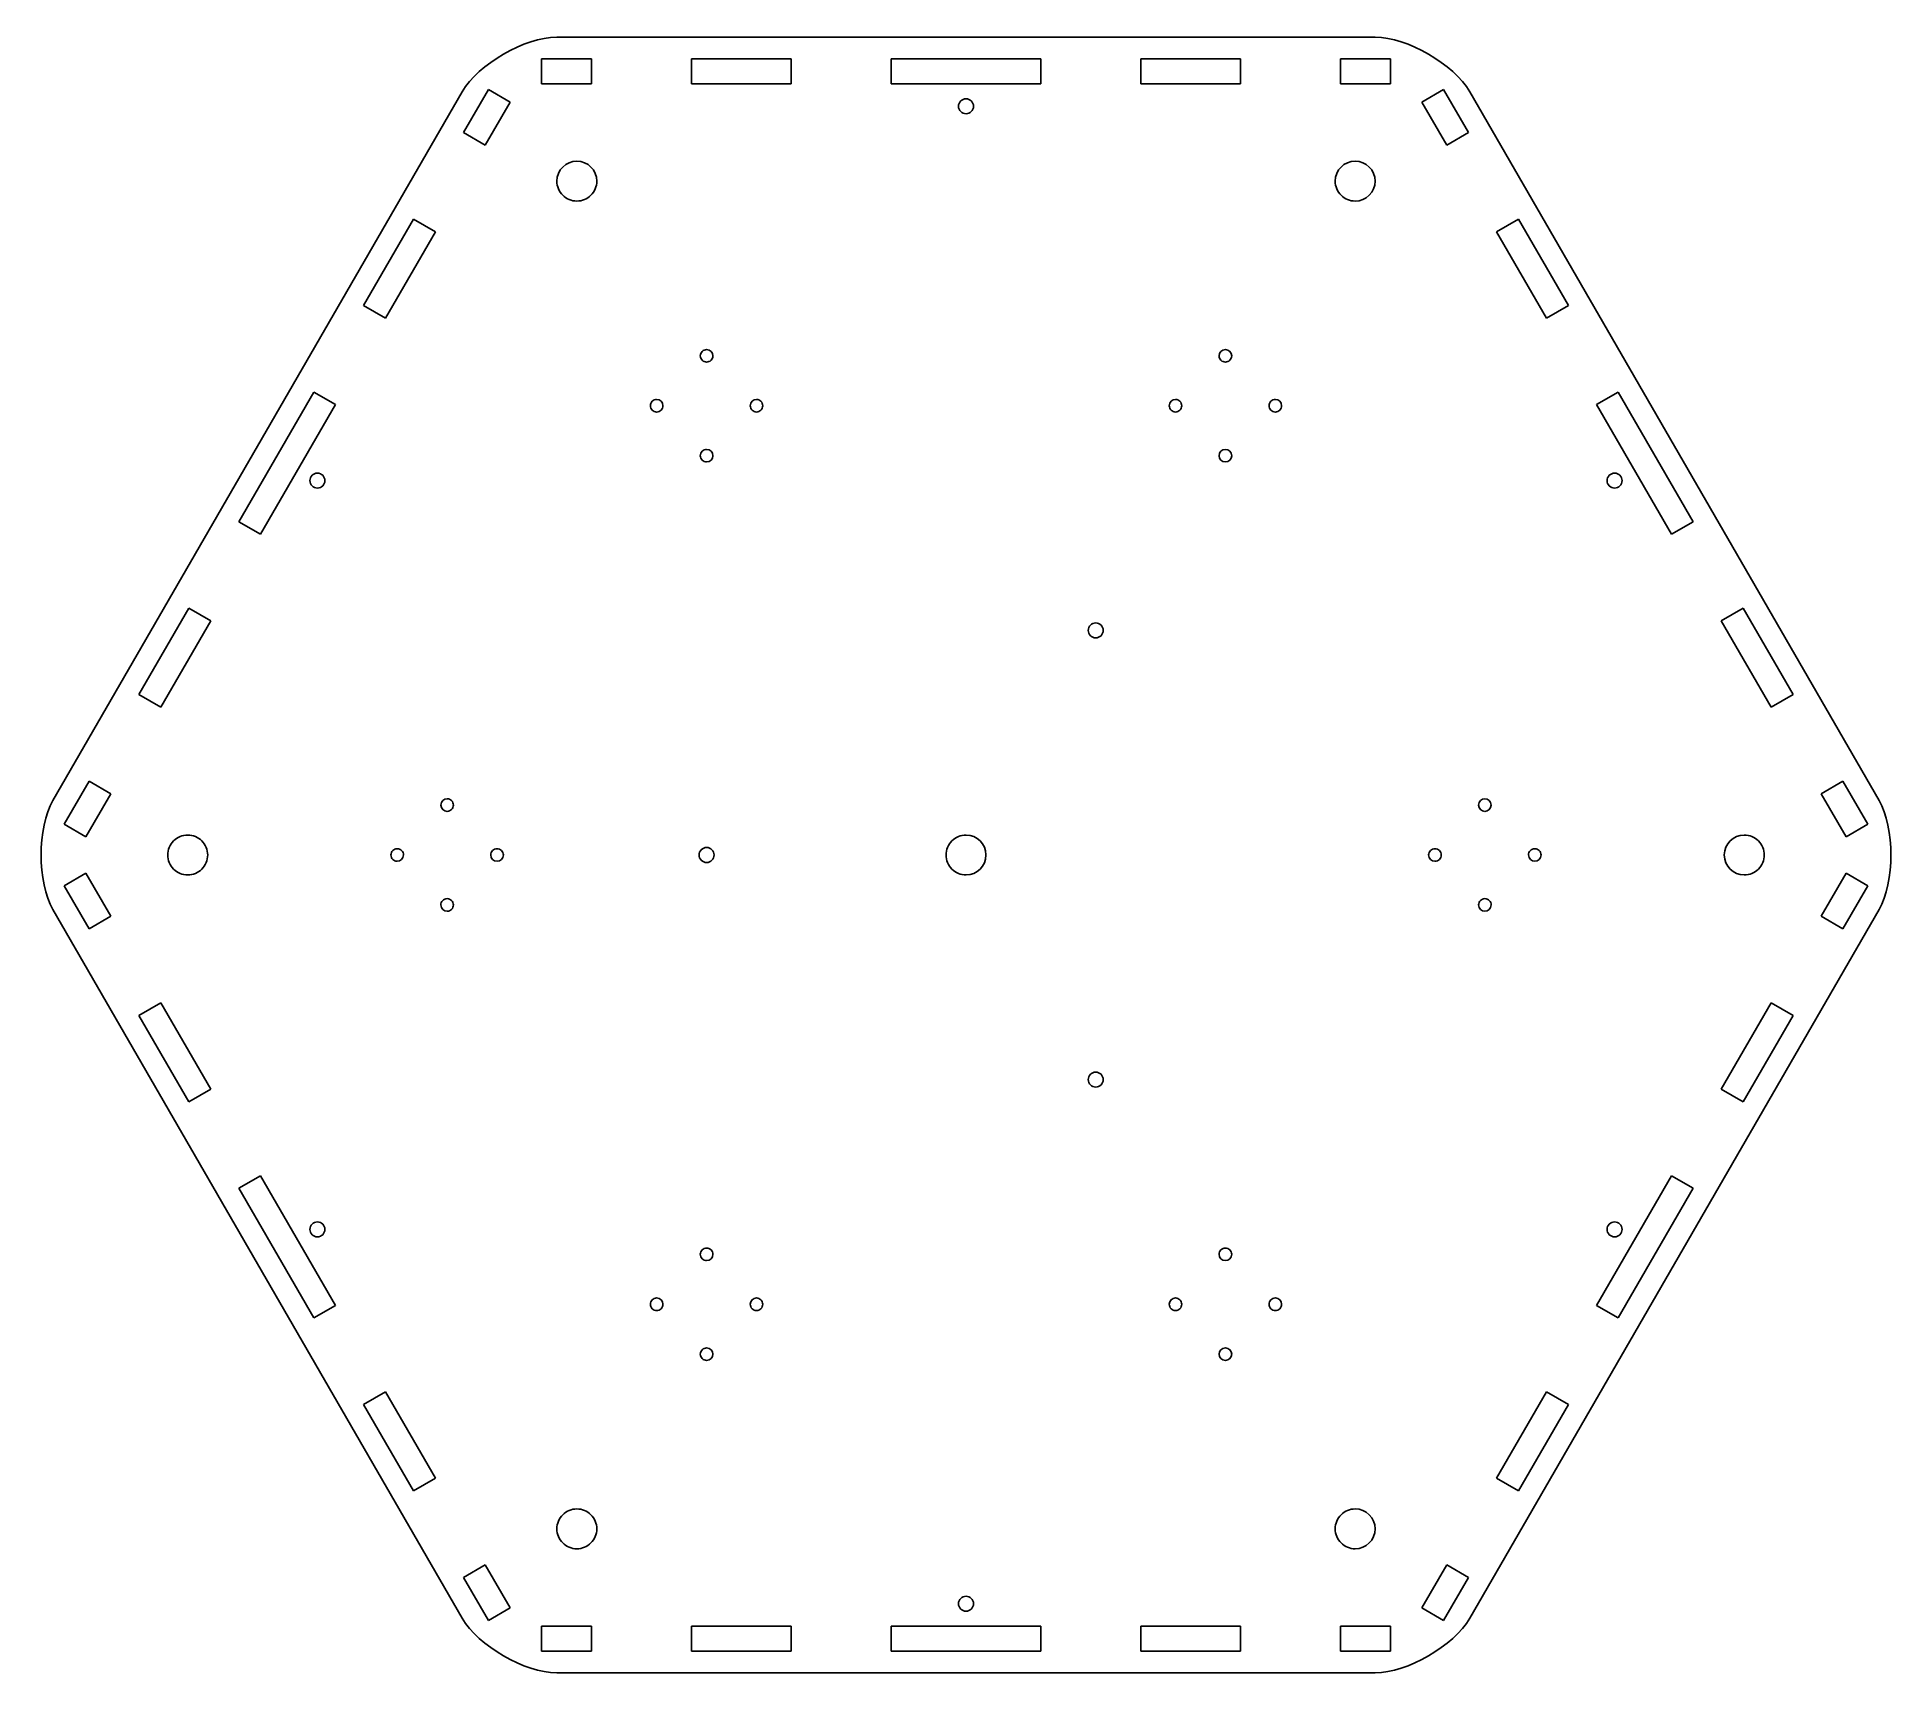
# Model space of a CAD drawing. Extents: x 2 to 374, y -219 to 109.
import ezdxf

# ---------------------------------------------------------------- set-up
doc = ezdxf.new("R2010")
doc.units = 0
doc.layers.add('BottomPlate_-_Cut', color=7, linetype='CONTINUOUS')

msp = doc.modelspace()

# ---------------------------------------------------------------- linework, layer by layer
at = {"layer": 'BottomPlate_-_Cut', "color": 7}
for p, q in [((270.054697, 108.511239), (106.089097, 108.511239)), ((106.089097, 108.511239), (106.089097, 108.511239)), ((103.071744, 104.192467), (113.071893, 104.192467)), ((103.071744, 99.142233), (103.071744, 104.192467)), ((103.071744, 104.192467), (103.071744, 104.192467)), ((113.071893, 104.192467), (113.071893, 99.142233)), ((133.071636, 104.192467), (153.071932, 104.192467)), ((133.071636, 99.142233), (133.071636, 104.192467)), ((133.071636, 104.192467), (133.071636, 104.192467)), ((153.071932, 104.192467), (153.071932, 99.142233)), ((173.071674, 104.192467), (203.071566, 104.192467)), ((173.071674, 99.142233), (173.071674, 104.192467)), ((173.071674, 104.192467), (173.071674, 104.192467)), ((203.071566, 104.192467), (203.071566, 99.142233)), ((223.071862, 104.192467), (243.071605, 104.192467)), ((223.071862, 99.142233), (223.071862, 104.192467)), ((223.071862, 104.192467), (223.071862, 104.192467)), ((243.071605, 104.192467), (243.071605, 99.142233)), ((263.071901, 104.192467), (273.071497, 104.192467)), ((263.071901, 99.142233), (263.071901, 104.192467)), ((263.071901, 104.192467), (263.071901, 104.192467)), ((273.071497, 104.192467), (273.071497, 99.142233)), ((87.169735, 97.588357), (5.186936, -44.410212)), ((87.418884, 89.381864), (92.418958, 98.041456)), ((92.418958, 98.041456), (96.792299, 95.516339)), ((92.418958, 98.041456), (92.418958, 98.041456)), ((113.071893, 99.142233), (103.071744, 99.142233)), ((153.071932, 99.142233), (133.071636, 99.142233)), ((203.071566, 99.142233), (173.071674, 99.142233)), ((243.071605, 99.142233), (223.071862, 99.142233)), ((273.071497, 99.142233), (263.071901, 99.142233)), ((279.350941, 95.516339), (283.72483, 98.041456)), ((283.72483, 98.041456), (288.724368, 89.381864)), ((283.72483, 98.041456), (283.72483, 98.041456)), ((370.956304, -44.410762), (288.973514, 97.588357)), ((96.792299, 95.516339), (91.792778, 86.856747)), ((188.071895, 96.166773), (188.071895, 96.166773)), ((284.351024, 86.856747), (279.350941, 95.516339)), ((91.792778, 86.856747), (87.418884, 89.381864)), ((288.724368, 89.381864), (284.351024, 86.856747)), ((110.129506, 83.666864), (110.129506, 83.666864)), ((266.014287, 83.666864), (266.014287, 83.666864)), ((67.419141, 54.74074), (77.418737, 72.061025)), ((77.418737, 72.061025), (81.792631, 69.53591)), ((77.418737, 72.061025), (77.418737, 72.061025)), ((294.351174, 69.53591), (298.724518, 72.061025)), ((298.724518, 72.061025), (308.724639, 54.74074)), ((298.724518, 72.061025), (298.724518, 72.061025)), ((81.792631, 69.53591), (71.792482, 52.215622)), ((304.350759, 52.215622), (294.351174, 69.53591)), ((71.792482, 52.215622), (67.419141, 54.74074)), ((308.724639, 54.74074), (304.350759, 52.215622)), ((136.110486, 45.925153), (136.110486, 45.925153)), ((240.033308, 45.925153), (240.033308, 45.925153)), ((42.41877, 11.439472), (57.418992, 37.419901)), ((57.418992, 37.419901), (61.792335, 34.894786)), ((57.418992, 37.419901), (57.418992, 37.419901)), ((314.350908, 34.894786), (318.724788, 37.419901)), ((318.724788, 37.419901), (333.724476, 11.439472)), ((318.724788, 37.419901), (318.724788, 37.419901)), ((61.792335, 34.894786), (46.792665, 8.914356)), ((126.11034, 35.925007), (126.11034, 35.925007)), ((146.110082, 35.925007), (146.110082, 35.925007)), ((230.033158, 35.925007), (230.033158, 35.925007)), ((250.033454, 35.925007), (250.033454, 35.925007)), ((329.351132, 8.914356), (314.350908, 34.894786)), ((136.110486, 25.924858), (136.110486, 25.924858)), ((240.033308, 25.924858), (240.033308, 25.924858)), ((58.168094, 21.166769), (58.168094, 21.166769)), ((317.975686, 21.166769), (317.975686, 21.166769)), ((46.792665, 8.914356), (42.41877, 11.439472)), ((333.724476, 11.439472), (329.351132, 8.914356)), ((22.419028, -23.201652), (32.419174, -5.880814)), ((32.419174, -5.880814), (36.792518, -8.405932)), ((32.419174, -5.880814), (32.419174, -5.880814)), ((339.350717, -8.405932), (343.724625, -5.880814)), ((343.724625, -5.880814), (353.724774, -23.201652)), ((343.724625, -5.880814), (343.724625, -5.880814)), ((36.792518, -8.405932), (26.79237, -25.726768)), ((214.052325, -8.833123), (214.052325, -8.833123)), ((349.350866, -25.726768), (339.350717, -8.405932)), ((26.79237, -25.726768), (22.419028, -23.201652)), ((353.724774, -23.201652), (349.350866, -25.726768)), ((7.418806, -49.182632), (12.41888, -40.521937)), ((12.41888, -40.521937), (16.792773, -43.047056)), ((12.41888, -40.521937), (12.41888, -40.521937)), ((359.351016, -43.047056), (363.724359, -40.521937)), ((363.724359, -40.521937), (368.724434, -49.182632)), ((363.724359, -40.521937), (363.724359, -40.521937)), ((16.792773, -43.047056), (11.7927, -51.70775)), ((84.148524, -44.075073), (84.148524, -44.075073)), ((291.994731, -44.075073), (291.994731, -44.075073)), ((364.35109, -51.70775), (359.351016, -43.047056)), ((11.7927, -51.70775), (7.418806, -49.182632)), ((32.187114, -51.332923), (32.187114, -51.332923)), ((188.071895, -51.332923), (188.071895, -51.332923)), ((343.956132, -51.332923), (343.956132, -51.332923)), ((368.724434, -49.182632), (364.35109, -51.70775)), ((74.148927, -54.074669), (74.148927, -54.074669)), ((94.148673, -54.074669), (94.148673, -54.074669)), ((136.110486, -53.833236), (136.110486, -53.833236)), ((281.99457, -54.074669), (281.99457, -54.074669)), ((301.994852, -54.074669), (301.994852, -54.074669)), ((7.418806, -61.483553), (11.7927, -58.958434)), ((11.7927, -58.958434), (16.792222, -67.618578)), ((11.7927, -58.958434), (11.7927, -58.958434)), ((359.351016, -67.618578), (364.35109, -58.958434)), ((364.35109, -58.958434), (368.724434, -61.483553)), ((364.35109, -58.958434), (364.35109, -58.958434)), ((12.41888, -70.143697), (7.418806, -61.483553)), ((368.724434, -61.483553), (363.724924, -70.143697)), ((5.186936, -66.255976), (87.169735, -208.253996)), ((84.148524, -64.074816), (84.148524, -64.074816)), ((288.973514, -208.254532), (370.956304, -66.256526)), ((291.994731, -64.074816), (291.994731, -64.074816)), ((16.792222, -67.618578), (12.41888, -70.143697)), ((363.724924, -70.143697), (359.351016, -67.618578)), ((22.419028, -87.463982), (26.79237, -84.938864)), ((26.79237, -84.938864), (36.792518, -102.259152)), ((26.79237, -84.938864), (26.79237, -84.938864)), ((339.351281, -102.259152), (349.350866, -84.938864)), ((349.350866, -84.938864), (353.724774, -87.463982)), ((349.350866, -84.938864), (349.350866, -84.938864)), ((32.418624, -104.784268), (22.419028, -87.463982)), ((353.724774, -87.463982), (343.724625, -104.784268)), ((214.052325, -98.832796), (214.052325, -98.832796)), ((36.792518, -102.259152), (32.418624, -104.784268)), ((343.724625, -104.784268), (339.351281, -102.259152)), ((42.41877, -122.105106), (46.792665, -119.579991)), ((57.418992, -148.086086), (42.41877, -122.105106)), ((46.792665, -119.579991), (61.792335, -145.56097)), ((46.792665, -119.579991), (46.792665, -119.579991)), ((314.350908, -145.56097), (329.351132, -119.579991)), ((333.724476, -122.105106), (318.724788, -148.086086)), ((329.351132, -119.579991), (333.724476, -122.105106)), ((329.351132, -119.579991), (329.351132, -119.579991)), ((58.168094, -128.833242), (58.168094, -128.833242)), ((317.975686, -128.833242), (317.975686, -128.833242)), ((136.110486, -134.074746), (136.110486, -134.074746)), ((240.033308, -134.074746), (240.033308, -134.074746)), ((126.11034, -144.074893), (126.11034, -144.074893)), ((146.110082, -144.074893), (146.110082, -144.074893)), ((230.033158, -144.074893), (230.033158, -144.074893)), ((250.033454, -144.074893), (250.033454, -144.074893)), ((61.792335, -145.56097), (57.418992, -148.086086)), ((318.724788, -148.086086), (314.350908, -145.56097)), ((136.110486, -154.075042), (136.110486, -154.075042)), ((240.033308, -154.075042), (240.033308, -154.075042)), ((67.418591, -165.406374), (71.792482, -162.881256)), ((71.792482, -162.881256), (81.792631, -180.202094)), ((71.792482, -162.881256), (71.792482, -162.881256)), ((294.351174, -180.202094), (304.351323, -162.881256)), ((304.351323, -162.881256), (308.724639, -165.406374)), ((304.351323, -162.881256), (304.351323, -162.881256)), ((77.418737, -182.727221), (67.418591, -165.406374)), ((308.724639, -165.406374), (298.724518, -182.727221)), ((81.792631, -180.202094), (77.418737, -182.727221)), ((298.724518, -182.727221), (294.351174, -180.202094)), ((110.129506, -186.332723), (110.129506, -186.332723)), ((266.014287, -186.332723), (266.014287, -186.332723)), ((87.418884, -200.04751), (91.792227, -197.522383)), ((92.418958, -208.70764), (87.418884, -200.04751)), ((91.792227, -197.522383), (96.792299, -206.182513)), ((91.792227, -197.522383), (91.792227, -197.522383)), ((279.350941, -206.182513), (284.351024, -197.522383)), ((288.724904, -200.04751), (283.72483, -208.70764)), ((284.351024, -197.522383), (288.724904, -200.04751)), ((284.351024, -197.522383), (284.351024, -197.522383)), ((188.071895, -203.832702), (188.071895, -203.832702)), ((96.792299, -206.182513), (92.418958, -208.70764)), ((283.72483, -208.70764), (279.350941, -206.182513)), ((103.071744, -209.807855), (113.071893, -209.807855)), ((103.071744, -214.858108), (103.071744, -209.807855)), ((103.071744, -209.807855), (103.071744, -209.807855)), ((113.071893, -209.807855), (113.071893, -214.858108)), ((133.071636, -209.807855), (153.071932, -209.807855)), ((133.071636, -214.858108), (133.071636, -209.807855)), ((133.071636, -209.807855), (133.071636, -209.807855)), ((153.071932, -209.807855), (153.071932, -214.858108)), ((173.071674, -209.807855), (203.071566, -209.807855)), ((173.071674, -214.858108), (173.071674, -209.807855)), ((173.071674, -209.807855), (173.071674, -209.807855)), ((203.071566, -209.807855), (203.071566, -214.858108)), ((223.071862, -209.807855), (243.071605, -209.807855)), ((223.071862, -214.858108), (223.071862, -209.807855)), ((223.071862, -209.807855), (223.071862, -209.807855)), ((243.071605, -209.807855), (243.071605, -214.858108)), ((263.071901, -209.807855), (273.071497, -209.807855)), ((263.071901, -214.858108), (263.071901, -209.807855)), ((263.071901, -209.807855), (263.071901, -209.807855)), ((273.071497, -209.807855), (273.071497, -214.858108)), ((113.071893, -214.858108), (103.071744, -214.858108)), ((153.071932, -214.858108), (133.071636, -214.858108)), ((203.071566, -214.858108), (173.071674, -214.858108)), ((243.071605, -214.858108), (223.071862, -214.858108)), ((273.071497, -214.858108), (263.071901, -214.858108)), ((106.089097, -219.177435), (270.054697, -219.177435))]:
    msp.add_line(p, q, dxfattribs=at)
for points in [[(106.089097, 108.511239), (99.782729, 108.511239), (90.322919, 103.049837), (87.169735, 97.588357)], [(288.973514, 97.588357), (285.820302, 103.049913), (276.361093, 108.511253), (270.054697, 108.511239)], [(186.571489, 94.666916), (186.571527, 95.064786), (186.729635, 95.446342), (187.011023, 95.727627)], [(187.011023, 93.606205), (186.729635, 93.88749), (186.571527, 94.269046), (186.571489, 94.666916)], [(187.011023, 95.727627), (187.292412, 96.008913), (187.674025, 96.166881), (188.071895, 96.166773)], [(188.071895, 93.167059), (187.674025, 93.166951), (187.292412, 93.324919), (187.011023, 93.606205)], [(188.071895, 96.166773), (188.900212, 96.166695), (189.571675, 95.495232), (189.571754, 94.666916)], [(189.571754, 94.666916), (189.571675, 93.8386), (188.900211, 93.167137), (188.071895, 93.167059)], [(106.129336, 79.667247), (106.129548, 81.876303), (107.920451, 83.666958), (110.129506, 83.666864)], [(110.129506, 83.666864), (112.338561, 83.666956), (114.129462, 81.876302), (114.129673, 79.667247)], [(262.014118, 79.667247), (262.014329, 81.876303), (263.805232, 83.666958), (266.014287, 83.666864)], [(266.014287, 83.666864), (268.223128, 83.666654), (270.013695, 81.876088), (270.013907, 79.667247)], [(107.300909, 76.83865), (106.550722, 77.588837), (106.129291, 78.606322), (106.129336, 79.667247)], [(114.129673, 79.667247), (114.129718, 78.606323), (113.708288, 77.588838), (112.958101, 76.838651)], [(263.185691, 76.83865), (262.435503, 77.588837), (262.014073, 78.606322), (262.014118, 79.667247)], [(270.013907, 79.667247), (270.014001, 77.458191), (268.223344, 75.667288), (266.014287, 75.667077)], [(110.129506, 75.667077), (109.068581, 75.667032), (108.051096, 76.088463), (107.300909, 76.83865)], [(112.958101, 76.838651), (112.207915, 76.088464), (111.190431, 75.667033), (110.129506, 75.667077)], [(266.014287, 75.667077), (264.953363, 75.667032), (263.935878, 76.088463), (263.185691, 76.83865)], [(135.220541, 43.777336), (134.984521, 44.013357), (134.851968, 44.333497), (134.852063, 44.667281)], [(134.852063, 44.667281), (134.852114, 45.000969), (134.984731, 45.320968), (135.220736, 45.55687)], [(135.220736, 45.55687), (135.456741, 45.792771), (135.776798, 45.925249), (136.110486, 45.925153)], [(136.110486, 45.925153), (136.805146, 45.925048), (137.368253, 45.361941), (137.368359, 44.667281)], [(137.368359, 44.667281), (137.368454, 44.333592), (137.235977, 44.013535), (137.000075, 43.77753)], [(239.143719, 43.77753), (238.907817, 44.013535), (238.77534, 44.333592), (238.775435, 44.667281)], [(238.775435, 44.667281), (238.775541, 45.361941), (239.338647, 45.925048), (240.033308, 45.925153)], [(240.033308, 45.925153), (240.727968, 45.925048), (241.291075, 45.361941), (241.291181, 44.667281)], [(241.291181, 44.667281), (241.291276, 44.333592), (241.158798, 44.013535), (240.922897, 43.77753)], [(136.110486, 43.408857), (135.776702, 43.408762), (135.456562, 43.541315), (135.220541, 43.777336)], [(137.000075, 43.77753), (136.764173, 43.541525), (136.444175, 43.408908), (136.110486, 43.408857)], [(240.033308, 43.408857), (239.699619, 43.408908), (239.37962, 43.541525), (239.143719, 43.77753)], [(240.922897, 43.77753), (240.686995, 43.541525), (240.366996, 43.408908), (240.033308, 43.408857)], [(125.220392, 33.777186), (124.984371, 34.013208), (124.851818, 34.333349), (124.851914, 34.667134)], [(124.851914, 34.667134), (124.851964, 35.000823), (124.984582, 35.320822), (125.220588, 35.556724)], [(126.11034, 33.408708), (125.776555, 33.408612), (125.456414, 33.541165), (125.220392, 33.777186)], [(125.220588, 35.556724), (125.456593, 35.792626), (125.776651, 35.925103), (126.11034, 35.925007)], [(126.11034, 35.925007), (126.805, 35.924901), (127.368107, 35.361794), (127.368213, 34.667134)], [(126.99993, 33.777382), (126.764028, 33.541377), (126.444029, 33.408759), (126.11034, 33.408708)], [(127.368213, 34.667134), (127.368308, 34.333445), (127.235831, 34.013388), (126.99993, 33.777382)], [(145.220492, 33.777382), (144.984591, 34.013388), (144.852113, 34.333445), (144.852209, 34.667134)], [(144.852209, 34.667134), (144.852315, 35.361794), (145.415422, 35.924901), (146.110082, 35.925007)], [(146.110082, 33.408708), (145.776393, 33.408759), (145.456394, 33.541377), (145.220492, 33.777382)], [(146.110082, 35.925007), (146.443771, 35.925103), (146.763829, 35.792626), (146.999834, 35.556724)], [(147.00003, 33.777186), (146.764008, 33.541165), (146.443867, 33.408612), (146.110082, 33.408708)], [(146.999834, 35.556724), (147.23584, 35.320822), (147.368458, 35.000823), (147.368508, 34.667134)], [(147.368508, 34.667134), (147.368604, 34.333349), (147.236051, 34.013208), (147.00003, 33.777186)], [(229.143568, 33.777382), (228.907667, 34.013388), (228.775189, 34.333445), (228.775285, 34.667134)], [(228.775285, 34.667134), (228.775391, 35.361794), (229.338498, 35.924901), (230.033158, 35.925007)], [(230.033158, 33.408708), (229.699469, 33.408759), (229.37947, 33.541377), (229.143568, 33.777382)], [(230.033158, 35.925007), (230.366847, 35.925103), (230.686905, 35.792626), (230.92291, 35.556724)], [(230.923106, 33.777186), (230.687084, 33.541165), (230.366943, 33.408612), (230.033158, 33.408708)], [(230.92291, 35.556724), (231.158916, 35.320822), (231.291534, 35.000823), (231.291584, 34.667134)], [(231.291584, 34.667134), (231.29168, 34.333349), (231.159127, 34.013208), (230.923106, 33.777186)], [(249.143508, 33.777187), (248.907488, 34.013209), (248.774935, 34.33335), (248.775031, 34.667134)], [(248.775031, 34.667134), (248.775082, 35.000822), (248.907699, 35.320821), (249.143704, 35.556723)], [(250.033454, 33.408708), (249.69967, 33.408613), (249.379529, 33.541166), (249.143508, 33.777187)], [(249.143704, 35.556723), (249.379709, 35.792625), (249.699766, 35.925102), (250.033454, 35.925007)], [(250.033454, 35.925007), (250.728114, 35.924901), (251.291221, 35.361794), (251.291327, 34.667134)], [(250.923044, 33.777382), (250.687142, 33.541377), (250.367143, 33.408759), (250.033454, 33.408708)], [(251.291327, 34.667134), (251.291423, 34.333445), (251.158946, 34.013388), (250.923044, 33.777382)], [(134.852063, 24.666985), (134.852114, 25.000673), (134.984731, 25.320672), (135.220736, 25.556574)], [(135.220736, 23.777396), (134.984731, 24.013298), (134.852114, 24.333296), (134.852063, 24.666985)], [(135.220736, 25.556574), (135.456741, 25.792475), (135.776798, 25.924953), (136.110486, 25.924858)], [(136.110486, 23.409112), (135.776798, 23.409017), (135.456741, 23.541494), (135.220736, 23.777396)], [(136.110486, 25.924858), (136.805146, 25.924752), (137.368253, 25.361645), (137.368359, 24.666985)], [(137.368359, 24.666985), (137.368253, 23.972325), (136.805146, 23.409218), (136.110486, 23.409112)], [(238.775435, 24.666985), (238.775541, 25.361645), (239.338647, 25.924752), (240.033308, 25.924858)], [(240.033308, 23.409112), (239.338647, 23.409218), (238.775541, 23.972325), (238.775435, 24.666985)], [(240.033308, 25.924858), (240.727968, 25.924752), (241.291075, 25.361645), (241.291181, 24.666985)], [(241.291181, 24.666985), (241.291075, 23.972325), (240.727968, 23.409218), (240.033308, 23.409112)], [(56.667688, 19.666913), (56.667726, 20.064783), (56.825834, 20.446338), (57.107222, 20.727624)], [(57.107221, 18.6062), (56.825833, 18.887486), (56.667725, 19.269042), (56.667688, 19.666913)], [(58.168094, 18.167054), (57.770223, 18.166946), (57.38861, 18.324915), (57.107221, 18.6062)], [(57.107222, 20.727624), (57.388611, 21.008909), (57.770224, 21.166877), (58.168094, 21.166769)], [(58.168094, 21.166769), (58.99641, 21.166691), (59.667873, 20.495229), (59.667953, 19.666913)], [(59.667953, 19.666913), (59.667875, 18.838596), (58.996411, 18.167132), (58.168094, 18.167054)], [(316.475279, 19.666913), (316.475318, 20.064783), (316.633425, 20.446338), (316.914814, 20.727624)], [(316.914813, 18.6062), (316.633424, 18.887486), (316.475317, 19.269042), (316.475279, 19.666913)], [(317.975686, 18.167054), (317.577815, 18.166946), (317.196201, 18.324915), (316.914813, 18.6062)], [(316.914814, 20.727624), (317.196202, 21.008909), (317.577815, 21.166877), (317.975686, 21.166769)], [(317.975686, 21.166769), (318.804006, 21.166697), (319.475476, 20.495233), (319.475556, 19.666913)], [(319.475556, 19.666913), (319.475478, 18.838592), (318.804007, 18.167126), (317.975686, 18.167054)], [(212.552469, -10.332979), (212.552549, -9.504665), (213.22401, -8.833203), (214.052325, -8.833123)], [(214.052325, -11.832838), (213.224009, -11.832758), (212.552547, -11.161295), (212.552469, -10.332979)], [(214.052325, -8.833123), (214.450196, -8.833015), (214.83181, -8.990982), (215.113199, -9.272267)], [(215.113199, -9.272267), (215.394588, -9.553553), (215.552696, -9.935108), (215.552734, -10.332979)], [(215.552734, -10.332979), (215.552697, -10.73085), (215.394589, -11.112407), (215.1132, -11.393693)], [(215.1132, -11.393693), (214.831811, -11.674978), (214.450196, -11.832946), (214.052325, -11.832838)], [(5.186936, -44.410212), (2.033865, -49.871717), (2.033808, -60.794558), (5.186936, -66.255976)], [(82.890651, -45.332946), (82.890756, -44.638286), (83.453863, -44.075179), (84.148524, -44.075073)], [(84.148524, -44.075073), (84.482213, -44.074977), (84.80227, -44.207454), (85.038276, -44.443356)], [(85.038276, -44.443356), (85.274281, -44.679258), (85.406899, -44.999257), (85.40695, -45.332946)], [(290.736838, -45.332946), (290.736944, -44.638278), (291.300063, -44.075168), (291.994731, -44.075073)], [(291.994731, -44.075073), (292.689388, -44.075183), (293.25249, -44.638289), (293.252596, -45.332946)], [(370.956304, -66.256526), (374.109544, -60.795122), (374.109516, -49.872236), (370.956304, -44.410762)], [(84.148524, -46.590819), (83.453863, -46.590713), (82.890756, -46.027606), (82.890651, -45.332946)], [(85.038276, -46.222536), (84.80227, -46.458438), (84.482213, -46.590915), (84.148524, -46.590819)], [(85.40695, -45.332946), (85.406899, -45.666635), (85.274281, -45.986634), (85.038276, -46.222536)], [(291.994731, -46.590819), (291.300063, -46.590724), (290.736944, -46.027614), (290.736838, -45.332946)], [(293.252596, -45.332946), (293.25249, -46.027603), (292.689388, -46.590708), (291.994731, -46.590819)], [(29.358517, -52.504495), (30.108704, -51.754308), (31.126189, -51.332877), (32.187114, -51.332923)], [(32.187114, -51.332923), (33.248039, -51.332877), (34.265524, -51.754308), (35.015711, -52.504495)], [(185.2433, -52.504496), (185.993487, -51.754309), (187.010971, -51.332878), (188.071895, -51.332923)], [(188.071895, -51.332923), (190.280952, -51.333133), (192.071609, -53.124036), (192.071515, -55.333092)], [(339.956507, -55.333092), (339.956413, -53.124033), (341.747073, -51.33313), (343.956132, -51.332923)], [(343.956132, -51.332923), (345.017055, -51.33288), (346.034538, -51.754311), (346.784723, -52.504498)], [(28.186944, -55.333092), (28.186899, -54.272168), (28.60833, -53.254683), (29.358517, -52.504495)], [(29.358517, -58.161689), (28.60833, -57.411502), (28.186899, -56.394017), (28.186944, -55.333092)], [(35.015711, -52.504495), (35.765898, -53.254683), (36.187329, -54.272168), (36.187284, -55.333092)], [(36.187284, -55.333092), (36.187329, -56.394017), (35.765898, -57.411502), (35.015711, -58.161689)], [(72.890504, -55.333092), (72.890409, -54.999309), (73.022962, -54.679168), (73.258983, -54.443148)], [(73.259177, -56.222681), (73.023172, -55.98678), (72.890555, -55.666781), (72.890504, -55.333092)], [(73.258983, -54.443148), (73.495003, -54.207127), (73.815144, -54.074574), (74.148927, -54.074669)], [(74.148927, -54.074669), (74.482616, -54.07472), (74.802615, -54.207337), (75.038516, -54.443342)], [(75.4068, -55.333092), (75.406695, -56.027753), (74.843588, -56.590859), (74.148927, -56.590965)], [(75.038516, -54.443342), (75.274418, -54.679347), (75.406895, -54.999404), (75.4068, -55.333092)], [(92.890797, -55.333092), (92.890702, -54.999403), (93.02318, -54.679346), (93.259082, -54.443341)], [(94.148673, -56.590965), (93.454012, -56.590861), (92.890903, -56.027754), (92.890797, -55.333092)], [(93.259082, -54.443341), (93.494985, -54.207336), (93.814984, -54.074719), (94.148673, -54.074669)], [(94.148673, -54.074669), (94.482361, -54.07472), (94.80236, -54.207337), (95.038262, -54.443342)], [(95.406546, -55.333092), (95.40644, -56.027753), (94.843333, -56.590859), (94.148673, -56.590965)], [(95.038262, -54.443342), (95.274164, -54.679347), (95.406641, -54.999404), (95.406546, -55.333092)], [(134.610077, -55.333092), (134.610115, -54.935222), (134.768224, -54.553666), (135.049612, -54.272381)], [(135.049612, -56.393804), (134.768224, -56.112519), (134.610115, -55.730963), (134.610077, -55.333092)], [(135.049612, -54.272381), (135.331001, -53.991096), (135.712615, -53.833128), (136.110486, -53.833236)], [(136.110486, -53.833236), (136.938801, -53.833316), (137.610262, -54.504778), (137.610342, -55.333092)], [(137.610342, -55.333092), (137.610262, -56.161407), (136.938801, -56.832869), (136.110486, -56.832948)], [(184.071728, -55.333092), (184.071683, -54.272168), (184.493114, -53.254683), (185.2433, -52.504496)], [(185.2433, -58.161688), (184.493114, -57.411501), (184.071683, -56.394017), (184.071728, -55.333092)], [(192.071515, -55.333092), (192.071609, -57.542149), (190.280952, -59.333052), (188.071895, -59.333262)], [(280.736698, -55.333092), (280.736602, -54.999404), (280.86908, -54.679347), (281.104982, -54.443342)], [(281.99457, -56.590965), (281.29991, -56.590859), (280.736803, -56.027753), (280.736698, -55.333092)], [(281.104982, -54.443342), (281.340883, -54.207337), (281.660882, -54.07472), (281.99457, -54.074669)], [(281.99457, -54.074669), (282.328352, -54.074577), (282.64849, -54.207131), (282.884508, -54.443152)], [(283.252982, -55.333092), (283.252932, -55.666779), (283.120316, -55.986776), (282.884313, -56.222677)], [(282.884508, -54.443152), (283.120526, -54.679172), (283.253078, -54.999311), (283.252982, -55.333092)], [(300.736988, -55.333092), (300.736893, -54.999405), (300.869369, -54.67935), (301.105269, -54.443345)], [(301.994852, -56.590965), (301.300195, -56.590855), (300.737094, -56.027749), (300.736988, -55.333092)], [(301.105269, -54.443345), (301.341169, -54.207341), (301.661165, -54.074722), (301.994852, -54.074669)], [(301.994852, -54.074669), (302.328544, -54.074715), (302.648548, -54.20733), (302.884454, -54.443335)], [(303.252745, -55.333092), (303.252639, -56.02776), (302.68952, -56.59087), (301.994852, -56.590965)], [(302.884454, -54.443335), (303.12036, -54.679341), (303.25284, -54.999401), (303.252745, -55.333092)], [(343.956132, -59.333262), (341.747073, -59.333055), (339.956413, -57.542151), (339.956507, -55.333092)], [(346.784723, -52.504498), (347.534909, -53.254685), (347.956338, -54.272169), (347.956293, -55.333092)], [(347.956293, -55.333092), (347.956338, -56.394016), (347.534909, -57.411499), (346.784723, -58.161686)], [(32.187114, -59.333262), (31.126189, -59.333307), (30.108704, -58.911876), (29.358517, -58.161689)], [(35.015711, -58.161689), (34.265524, -58.911876), (33.248039, -59.333307), (32.187114, -59.333262)], [(74.148927, -56.590965), (73.815239, -56.59106), (73.495182, -56.458583), (73.259177, -56.222681)], [(136.110486, -56.832948), (135.712615, -56.833057), (135.331001, -56.675089), (135.049612, -56.393804)], [(188.071895, -59.333262), (187.010971, -59.333306), (185.993487, -58.911875), (185.2433, -58.161688)], [(282.884313, -56.222677), (282.648311, -56.458579), (282.328257, -56.591057), (281.99457, -56.590965)], [(346.784723, -58.161686), (346.034538, -58.911873), (345.017055, -59.333305), (343.956132, -59.333262)], [(82.890651, -65.333242), (82.890555, -64.999553), (83.023032, -64.679495), (83.258934, -64.44349)], [(84.148524, -66.591115), (83.453863, -66.591009), (82.890756, -66.027902), (82.890651, -65.333242)], [(83.258934, -64.44349), (83.494835, -64.207484), (83.814835, -64.074866), (84.148524, -64.074816)], [(84.148524, -64.074816), (84.482308, -64.07472), (84.80245, -64.207273), (85.038471, -64.443294)], [(85.038276, -66.222832), (84.80227, -66.458733), (84.482213, -66.59121), (84.148524, -66.591115)], [(85.40695, -65.333242), (85.406899, -65.666931), (85.274281, -65.98693), (85.038276, -66.222832)], [(85.038471, -64.443294), (85.274493, -64.679316), (85.407046, -64.999457), (85.40695, -65.333242)], [(290.736838, -65.333242), (290.736743, -64.999549), (290.869222, -64.679489), (291.105128, -64.443483)], [(291.994731, -66.591115), (291.300063, -66.59102), (290.736944, -66.02791), (290.736838, -65.333242)], [(291.105128, -64.443483), (291.341034, -64.207477), (291.661039, -64.074861), (291.994731, -64.074816)], [(291.994731, -64.074816), (292.328419, -64.074869), (292.648416, -64.207487), (292.884316, -64.443493)], [(293.252596, -65.333242), (293.25249, -66.027899), (292.689388, -66.591004), (291.994731, -66.591115)], [(292.884316, -64.443493), (293.120216, -64.679498), (293.252691, -64.999554), (293.252596, -65.333242)], [(212.552469, -100.333206), (212.552361, -99.935335), (212.710328, -99.553721), (212.991613, -99.272332)], [(214.052325, -101.833061), (213.22401, -101.832982), (212.552549, -101.16152), (212.552469, -100.333206)], [(212.991613, -99.272332), (213.272898, -98.990943), (213.654454, -98.832835), (214.052325, -98.832796)], [(214.052325, -98.832796), (214.450291, -98.832688), (214.831989, -98.990731), (215.113394, -99.272136)], [(215.552734, -100.333206), (215.552696, -100.731076), (215.394588, -101.112632), (215.113199, -101.393917)], [(215.113394, -99.272136), (215.394799, -99.553541), (215.552843, -99.935239), (215.552734, -100.333206)], [(215.113199, -101.393917), (214.83181, -101.675202), (214.450196, -101.83317), (214.052325, -101.833061)], [(56.667688, -130.333098), (56.667726, -129.935227), (56.825834, -129.553672), (57.107222, -129.272387)], [(57.107222, -129.272387), (57.388611, -128.991102), (57.770224, -128.833134), (58.168094, -128.833242)], [(58.168094, -128.833242), (58.99641, -128.83332), (59.667873, -129.504782), (59.667953, -130.333098)], [(316.475279, -130.333098), (316.475318, -129.935227), (316.633425, -129.553672), (316.914814, -129.272387)], [(316.914814, -129.272387), (317.196202, -128.991102), (317.577815, -128.833134), (317.975686, -128.833242)], [(317.975686, -128.833242), (318.804006, -128.833313), (319.475476, -129.504777), (319.475556, -130.333098)], [(57.107222, -131.393808), (56.825834, -131.112523), (56.667726, -130.730968), (56.667688, -130.333098)], [(58.168094, -131.832953), (57.770224, -131.833061), (57.388611, -131.675093), (57.107222, -131.393808)], [(59.667953, -130.333098), (59.667873, -131.161413), (58.99641, -131.832875), (58.168094, -131.832953)], [(316.914814, -131.393808), (316.633425, -131.112523), (316.475318, -130.730968), (316.475279, -130.333098)], [(317.975686, -131.832953), (317.577815, -131.833061), (317.196202, -131.675093), (316.914814, -131.393808)], [(319.475556, -130.333098), (319.475476, -131.161418), (318.804006, -131.832882), (317.975686, -131.832953)], [(134.852063, -135.333169), (134.851968, -134.999386), (134.984521, -134.679245), (135.220541, -134.443225)], [(135.220735, -136.22276), (134.98473, -135.986858), (134.852113, -135.666858), (134.852063, -135.333169)], [(135.220541, -134.443225), (135.456562, -134.207204), (135.776702, -134.074651), (136.110486, -134.074746)], [(136.110486, -136.591045), (135.776797, -136.59114), (135.45674, -136.458663), (135.220735, -136.22276)], [(136.110486, -134.074746), (136.444175, -134.074797), (136.764173, -134.207414), (137.000075, -134.443419)], [(137.368359, -135.333169), (137.368255, -136.027831), (136.805147, -136.590939), (136.110486, -136.591045)], [(137.000075, -134.443419), (137.235977, -134.679424), (137.368454, -134.999481), (137.368359, -135.333169)], [(238.775435, -135.333169), (238.77534, -134.999481), (238.907817, -134.679424), (239.143719, -134.443419)], [(240.033308, -136.591045), (239.338646, -136.590939), (238.775539, -136.027831), (238.775435, -135.333169)], [(239.143719, -134.443419), (239.37962, -134.207414), (239.699619, -134.074797), (240.033308, -134.074746)], [(240.033308, -134.074746), (240.366996, -134.074797), (240.686995, -134.207414), (240.922897, -134.443419)], [(241.291181, -135.333169), (241.291076, -136.027831), (240.727969, -136.590939), (240.033308, -136.591045)], [(240.922897, -134.443419), (241.158798, -134.679424), (241.291276, -134.999481), (241.291181, -135.333169)], [(124.851914, -145.332768), (124.851964, -144.999079), (124.984581, -144.679079), (125.220587, -144.443177)], [(125.220587, -144.443177), (125.456592, -144.207274), (125.77665, -144.074797), (126.11034, -144.074893)], [(126.11034, -144.074893), (126.805001, -144.074998), (127.368108, -144.638107), (127.368213, -145.332768)], [(144.852209, -145.332768), (144.852314, -144.638107), (145.415421, -144.074998), (146.110082, -144.074893)], [(146.110082, -144.074893), (146.443772, -144.074797), (146.76383, -144.207274), (146.999835, -144.443177)], [(146.999835, -144.443177), (147.235841, -144.679079), (147.368458, -144.999079), (147.368508, -145.332768)], [(228.775285, -145.332768), (228.77539, -144.638107), (229.338497, -144.074998), (230.033158, -144.074893)], [(230.033158, -144.074893), (230.366848, -144.074797), (230.686906, -144.207274), (230.922911, -144.443177)], [(230.922911, -144.443177), (231.158917, -144.679079), (231.291534, -144.999079), (231.291584, -145.332768)], [(248.775031, -145.332768), (248.775081, -144.999079), (248.907698, -144.67908), (249.143703, -144.443178)], [(249.143703, -144.443178), (249.379708, -144.207275), (249.699765, -144.074798), (250.033454, -144.074893)], [(250.033454, -144.074893), (250.728115, -144.074998), (251.291223, -144.638107), (251.291327, -145.332768)], [(125.220393, -146.222714), (124.984372, -145.986693), (124.851818, -145.666553), (124.851914, -145.332768)], [(126.11034, -146.591192), (125.776555, -146.591288), (125.456414, -146.458735), (125.220393, -146.222714)], [(126.999929, -146.222519), (126.764027, -146.458523), (126.444028, -146.591141), (126.11034, -146.591192)], [(127.368213, -145.332768), (127.368308, -145.666457), (127.23583, -145.986514), (126.999929, -146.222519)], [(145.220493, -146.222519), (144.984592, -145.986514), (144.852114, -145.666457), (144.852209, -145.332768)], [(146.110082, -146.591192), (145.776394, -146.591141), (145.456395, -146.458523), (145.220493, -146.222519)], [(147.000029, -146.222714), (146.764007, -146.458735), (146.443867, -146.591288), (146.110082, -146.591192)], [(147.368508, -145.332768), (147.368604, -145.666553), (147.23605, -145.986693), (147.000029, -146.222714)], [(229.143569, -146.222519), (228.907668, -145.986514), (228.77519, -145.666457), (228.775285, -145.332768)], [(230.033158, -146.591192), (229.69947, -146.591141), (229.379471, -146.458523), (229.143569, -146.222519)], [(230.923105, -146.222714), (230.687083, -146.458735), (230.366943, -146.591288), (230.033158, -146.591192)], [(231.291584, -145.332768), (231.29168, -145.666553), (231.159126, -145.986693), (230.923105, -146.222714)], [(249.143509, -146.222713), (248.907489, -145.986692), (248.774936, -145.666552), (248.775031, -145.332768)], [(250.033454, -146.591192), (249.69967, -146.591287), (249.37953, -146.458734), (249.143509, -146.222713)], [(250.923043, -146.222519), (250.687141, -146.458523), (250.367143, -146.591141), (250.033454, -146.591192)], [(251.291327, -145.332768), (251.291422, -145.666457), (251.158945, -145.986514), (250.923043, -146.222519)], [(134.852063, -155.332915), (134.852114, -154.999226), (134.984731, -154.679228), (135.220736, -154.443326)], [(135.220736, -156.222504), (134.984731, -155.986602), (134.852114, -155.666603), (134.852063, -155.332915)], [(135.220736, -154.443326), (135.456741, -154.207424), (135.776798, -154.074947), (136.110486, -154.075042)], [(136.110486, -156.590788), (135.776798, -156.590883), (135.456741, -156.458406), (135.220736, -156.222504)], [(136.110486, -154.075042), (136.805146, -154.075148), (137.368253, -154.638255), (137.368359, -155.332915)], [(137.368359, -155.332915), (137.368253, -156.027575), (136.805146, -156.590682), (136.110486, -156.590788)], [(238.775435, -155.332915), (238.775541, -154.638255), (239.338647, -154.075148), (240.033308, -154.075042)], [(240.033308, -156.590788), (239.338647, -156.590682), (238.775541, -156.027575), (238.775435, -155.332915)], [(240.033308, -154.075042), (240.727968, -154.075148), (241.291075, -154.638255), (241.291181, -155.332915)], [(241.291181, -155.332915), (241.291075, -156.027575), (240.727968, -156.590682), (240.033308, -156.590788)], [(106.129336, -190.332884), (106.129294, -189.271961), (106.550725, -188.254478), (107.300912, -187.504293)], [(107.300912, -187.504293), (108.051099, -186.754108), (109.068583, -186.332678), (110.129506, -186.332723)], [(110.129506, -186.332723), (111.190429, -186.332679), (112.207912, -186.754109), (112.958098, -187.504294)], [(112.958098, -187.504294), (113.708285, -188.254479), (114.129716, -189.271962), (114.129673, -190.332884)], [(262.014118, -190.332884), (262.014075, -189.271961), (262.435507, -188.254478), (263.185694, -187.504293)], [(263.185694, -187.504293), (263.93588, -186.754108), (264.953364, -186.332678), (266.014287, -186.332723)], [(266.014287, -186.332723), (268.223341, -186.332933), (270.013996, -188.123831), (270.013907, -190.332884)], [(107.300912, -193.161476), (106.550725, -192.411291), (106.129294, -191.393808), (106.129336, -190.332884)], [(110.129506, -194.333046), (109.068583, -194.333091), (108.051099, -193.911661), (107.300912, -193.161476)], [(112.958098, -193.161475), (112.207912, -193.91166), (111.190429, -194.33309), (110.129506, -194.333046)], [(114.129673, -190.332884), (114.129716, -191.393807), (113.708285, -192.41129), (112.958098, -193.161475)], [(263.185694, -193.161476), (262.435507, -192.411291), (262.014075, -191.393808), (262.014118, -190.332884)], [(266.014287, -194.333046), (264.953364, -194.333091), (263.93588, -193.911661), (263.185694, -193.161476)], [(270.013907, -190.332884), (270.013996, -192.541938), (268.223341, -194.332836), (266.014287, -194.333046)], [(186.571489, -205.333108), (186.571381, -204.935143), (186.729425, -204.553446), (187.010829, -204.272042)], [(187.010829, -204.272042), (187.292233, -203.990638), (187.67393, -203.832594), (188.071895, -203.832702)], [(188.071895, -203.832702), (188.469766, -203.83274), (188.851322, -203.990847), (189.132608, -204.272236)], [(189.132608, -204.272236), (189.413894, -204.553624), (189.571862, -204.935238), (189.571754, -205.333108)], [(87.169735, -208.253996), (90.322919, -213.715588), (99.782729, -219.177435), (106.089097, -219.177435)], [(187.011029, -206.39381), (186.729641, -206.112528), (186.571531, -205.730976), (186.571489, -205.333108)], [(188.071895, -206.83295), (187.674028, -206.833058), (187.292417, -206.675092), (187.011029, -206.39381)], [(189.571754, -205.333108), (189.571667, -206.161419), (188.900206, -206.832872), (188.071895, -206.83295)], [(270.054697, -219.177435), (276.361121, -219.17752), (285.820302, -213.716124), (288.973514, -208.254532)]]:
    msp.add_open_spline(points, degree=3, dxfattribs=at)

doc.saveas('drawing.dxf')
